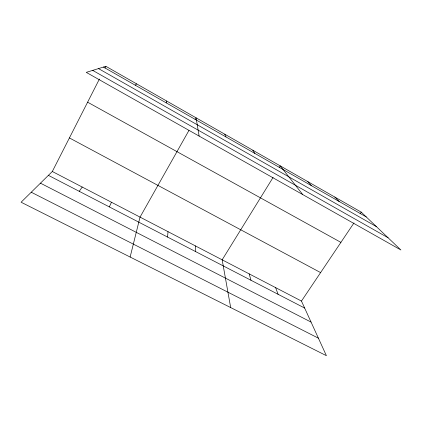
<?xml version="1.0" encoding="UTF-8"?>
<svg xmlns="http://www.w3.org/2000/svg" width="422" height="422" viewBox="0 0 422 422"><rect width="100%" height="100%" fill="white"/><g stroke="black" fill="none" stroke-linecap="round" stroke-linejoin="round"><path stroke-width="0.63" d="M167.566 237.064L168.009 231.657M130.134 257.035L140.041 217.114L188.95 130.43M166.199 102.852L166.711 101.053M109.345 206.912L111.45 202.243M52.317 171.49L301.461 301.065L326.401 355.683L21.1 202.228L52.317 171.49L99.407 79.046M105.004 68.053L105.89 66.317L361.232 212.139L400.9 249.993L86.252 72.368L105.89 66.317M195.096 119.537L196.066 117.817L199.142 136.095M273.066 177.451L222.162 259.82L230.676 307.569M279.195 167.529L280.219 165.878L302.732 194.574M301.461 301.065L353.974 222.937M360.14 213.759L361.232 212.139M79.225 191.314L82.216 187.041M135.204 85.175L136.659 83.888M31.254 192.232L318.41 338.18M40.465 183.164L311.061 322.086M48.398 175.352L304.652 308.055M69.414 137.931L320.599 272.596M87.618 102.187L340.907 242.376M92.692 70.384L388.103 237.786M98.49 68.596L376.408 226.625M103.448 67.066L366.264 216.945M334.831 197.063L339.167 201.494M307.833 181.65L311.441 185.68M252.799 150.216L254.856 153.413M224.757 134.201L225.997 136.955M275.598 287.614L278.114 294.313M249.17 273.867L250.984 280.261M195.375 245.889L195.713 251.639"/></g></svg>
